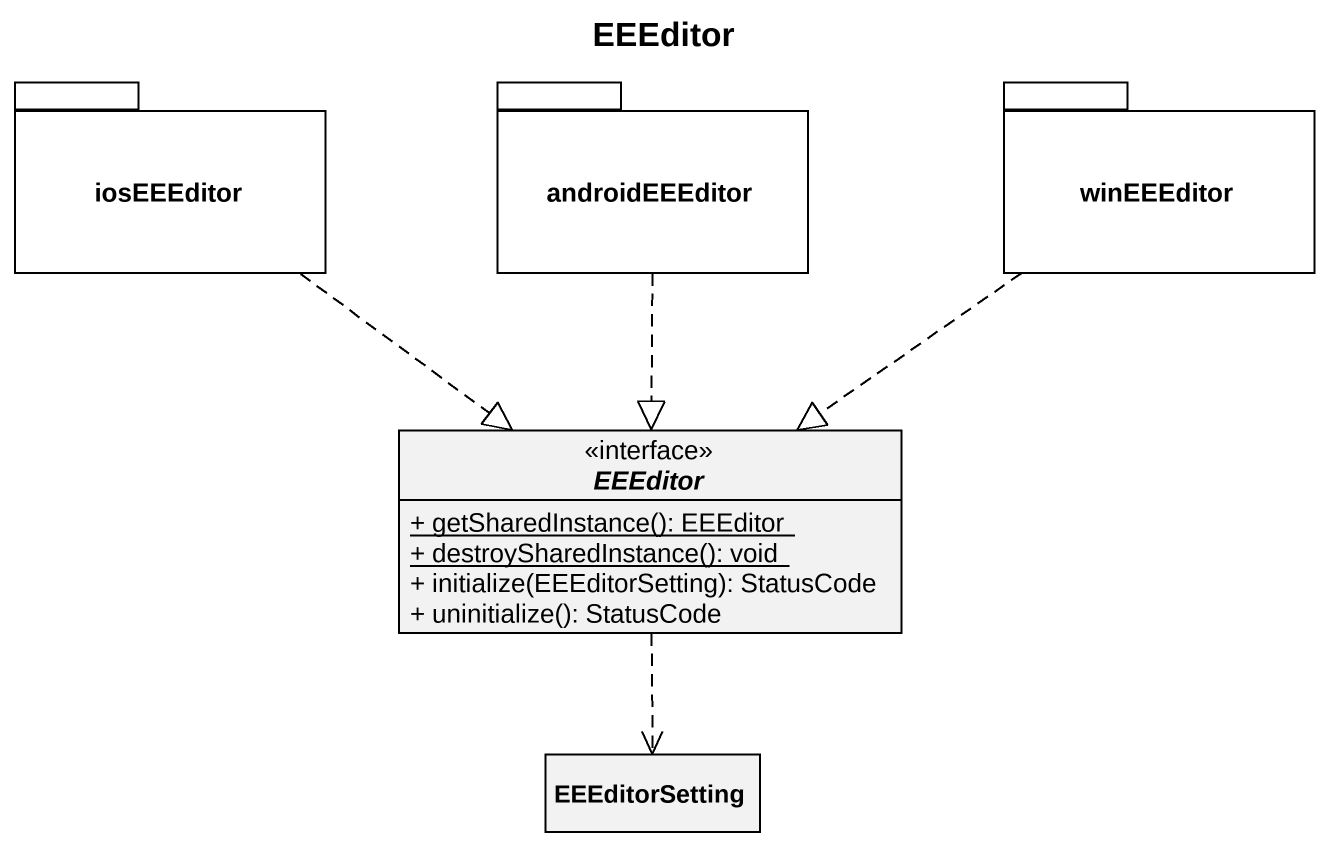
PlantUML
@startuml
title EEEditor
hide circle
hide empty members
skinparam classAttributeIconSize 0
package iosEEEditor {
}
package androidEEEditor {
}
package winEEEditor {
}
interface EEEditor {
  {static} + getSharedInstance(): EEEditor
  {static} + destroySharedInstance(): void
  + initialize(EEEditorSetting): StatusCode
  + uninitialize(): StatusCode
}
class EEEditorSetting
iosEEEditor ..|> EEEditor
androidEEEditor ..|> EEEditor
winEEEditor ..|> EEEditor
EEEditor ..> EEEditorSetting
@enduml
